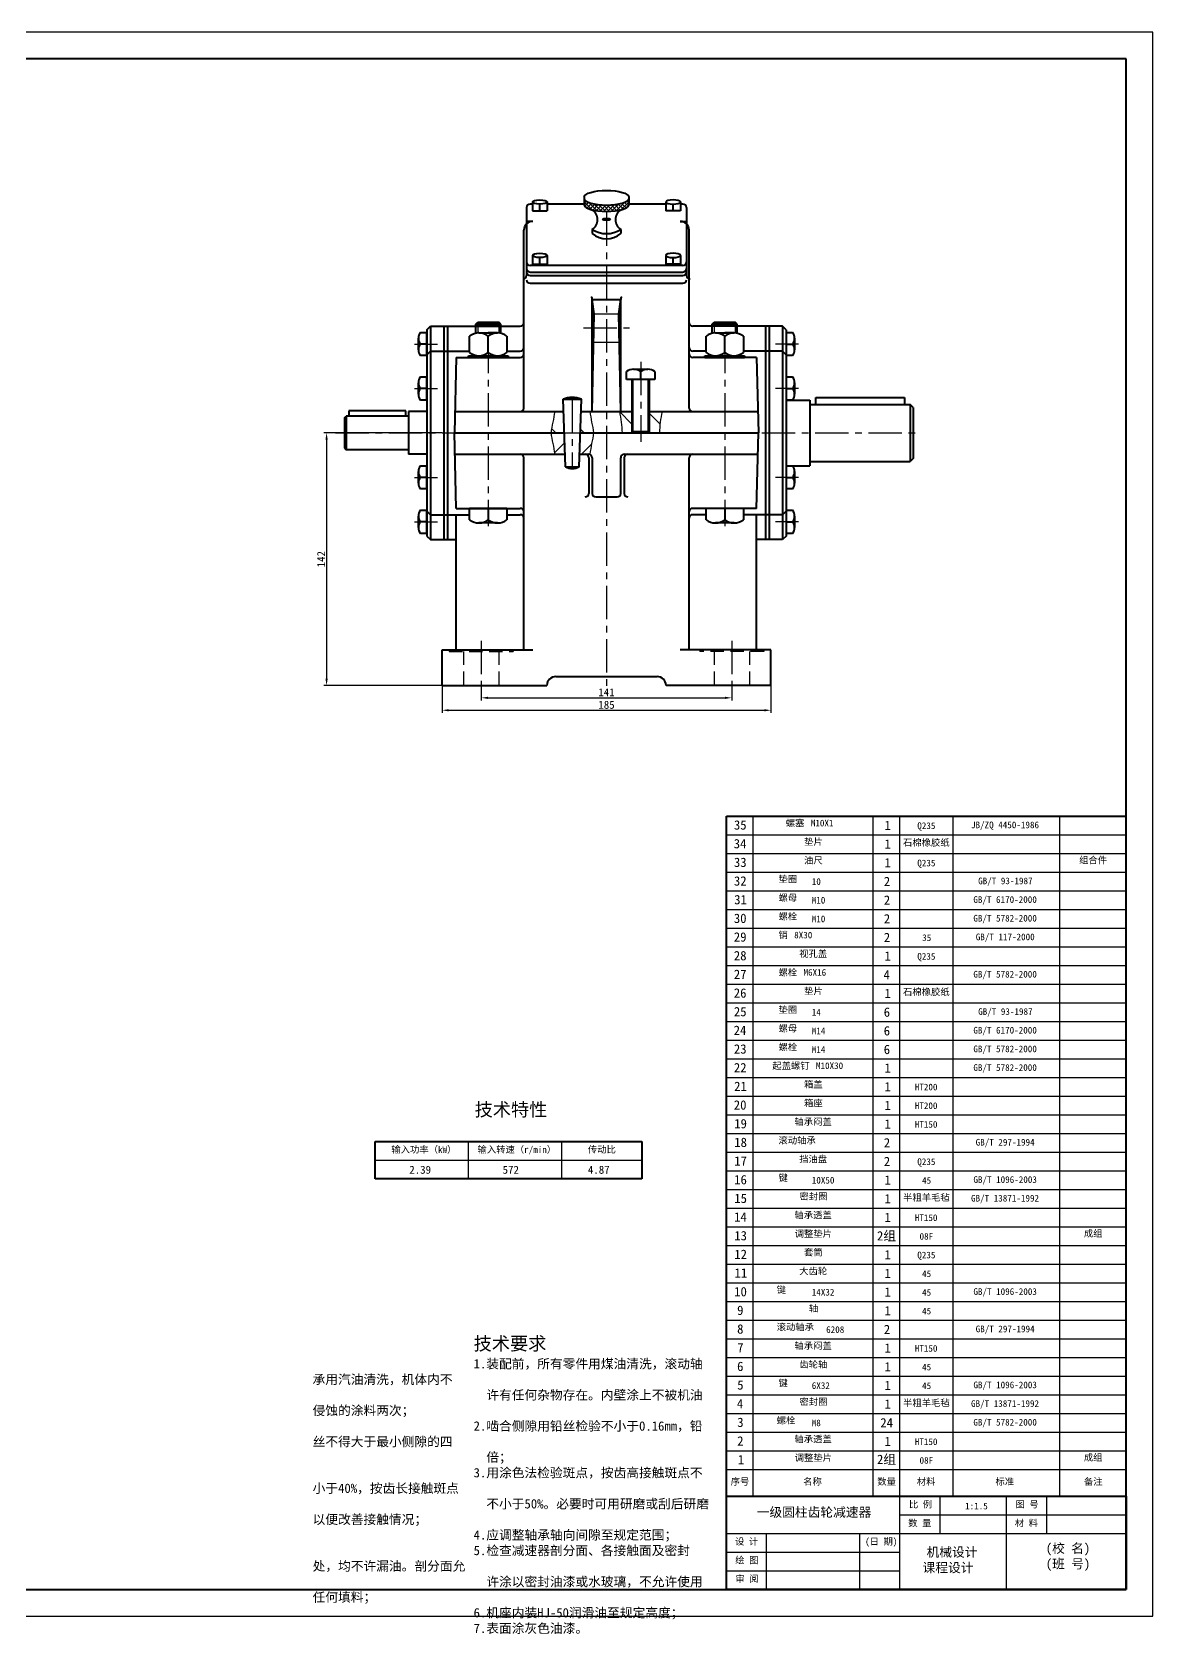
# Model space of a CAD drawing. Header units: inches. Extents: x 0 to 841, y -7 to 594.
# Drawn here: x 420 to 841, y -7 to 594 of the extents above; entities that cross this region are included whole.
import ezdxf

# ---------------------------------------------------------------- set-up
doc = ezdxf.new("R2010")
doc.units = ezdxf.units.IN
doc.header["$LTSCALE"] = 10
doc.header["$MEASUREMENT"] = 0
doc.linetypes.add('CENTER', pattern=[2, 1.25, -0.25, 0.25, -0.25])
doc.linetypes.add('DASHED', pattern=[0.75, 0.5, -0.25])
for name, color, linetype, lineweight in [('中心线', 1, 'CENTER', 25), ('剖面线', 3, 'Continuous', 25), ('尺寸线', 4, 'Continuous', 25), ('文字', 7, 'Continuous', 25), ('粗实线', 7, 'Continuous', 40), ('细实线', 7, 'Continuous', 25), ('虚线', 6, 'DASHED', 25)]:
    doc.layers.add(name, color=color, linetype=linetype, lineweight=lineweight)
doc.dimstyles.get("Standard").update_dxf_attribs({"dimtxt": 0.18, "dimasz": 0.18, "dimexe": 0.18, "dimexo": 0.0625, "dimgap": 0.09, "dimtad": 0, "dimtih": 1, "dimtoh": 1, "dimdec": 4, "dimzin": 0, "dimdsep": 46, "dimtxsty": 'Standard', "dimcen": 0.09, "dimadec": 0, "dimazin": 0, "dimtfac": 1, "dimtdec": 4, "dimtofl": 0, "dimtmove": 0, "dimatfit": 3, "dimfxl": 0, "dimtolj": 1, "dimtzin": 0, "dimarcsym": 0})

# ---------------------------------------------------------------- blocks, each defined once
blk = doc.blocks.new('*D65')
at = {"layer": 'Defpoints', "color": 0}
for p in [(574.33, 349), (697.67, 349), (697.67, 339.67)]:
    blk.add_point(p, dxfattribs=at)
at = {"layer": '尺寸线', "color": 0, "lineweight": -2}
for p, q in [((574.33, 349), (574.33, 338.67)), ((697.67, 349), (697.67, 338.67)), ((576.83, 339.67), (695.17, 339.67))]:
    blk.add_line(p, q, dxfattribs=at)
at = {"layer": '尺寸线', "color": 0}
for points in [[(576.83, 340.08), (576.83, 339.25), (574.33, 339.67)], [(695.17, 339.25), (695.17, 340.08), (697.67, 339.67)]]:
    blk.add_solid(points, dxfattribs=at)
at = {"layer": '尺寸线', "color": 0, "insert": (636, 341.7), "char_height": 3, "attachment_point": 5}
blk.add_mtext('\\A1;185', dxfattribs=at)
blk = doc.blocks.new('*D66')
at = {"layer": 'Defpoints', "color": 0}
for p in [(589, 349), (683, 349), (683, 344.33)]:
    blk.add_point(p, dxfattribs=at)
at = {"layer": '尺寸线', "color": 0, "lineweight": -2}
for p, q in [((589, 349), (589, 343.33)), ((683, 349), (683, 343.33)), ((591.5, 344.33), (680.5, 344.33))]:
    blk.add_line(p, q, dxfattribs=at)
at = {"layer": '尺寸线', "color": 0}
for points in [[(591.5, 344.75), (591.5, 343.92), (589, 344.33)], [(680.5, 343.92), (680.5, 344.75), (683, 344.33)]]:
    blk.add_solid(points, dxfattribs=at)
at = {"layer": '尺寸线', "color": 0, "insert": (636, 346.4), "char_height": 3, "attachment_point": 5}
blk.add_mtext('\\A1;141', dxfattribs=at)
blk = doc.blocks.new('*D67')
at = {"layer": 'Defpoints', "color": 0}
for p in [(574.33, 443.67), (531, 349), (574.33, 349)]:
    blk.add_point(p, dxfattribs=at)
at = {"layer": '尺寸线', "color": 0, "lineweight": -2}
for p, q in [((574.33, 443.67), (530, 443.67)), ((531, 441.17), (531, 351.5)), ((574.33, 349), (530, 349))]:
    blk.add_line(p, q, dxfattribs=at)
at = {"layer": '尺寸线', "color": 0}
for points in [[(531.42, 441.17), (530.58, 441.17), (531, 443.67)], [(530.58, 351.5), (531.42, 351.5), (531, 349)]]:
    blk.add_solid(points, dxfattribs=at)
at = {"layer": '尺寸线', "color": 0, "insert": (528.94, 396.33), "char_height": 3, "attachment_point": 5, "rotation": 90}
blk.add_mtext('\\A1;142', dxfattribs=at)

msp = doc.modelspace()

# ---------------------------------------------------------------- hatches: boundary and pattern name
at = {"layer": '剖面线'}
h = msp.add_hatch(dxfattribs=at)
h.set_pattern_fill('ANSI37', color=256, scale=0.333333, style=0)
h.set_pattern_definition([(45, (80, 15.2797), (-0.7483547, 0.7483547), []), (135, (80, 15.2797), (-0.7483547, -0.7483547), [])])
edge = h.paths.add_edge_path()
edge.add_ellipse((636, 529.11501), major_axis=(8.33333, 0), ratio=0.2864, start_angle=310.22114055, end_angle=360)
edge.add_line((644.33333, 529.11501), (644.33333, 531.50265))
edge.add_ellipse((636, 531.50265), major_axis=(8.33333, 0), ratio=0.2864, start_angle=270, end_angle=360, ccw=False)
edge.add_line((636, 529.11598), (636, 526.72834))
edge.add_ellipse((636, 529.11501), major_axis=(8.33333, 0), ratio=0.2864, start_angle=270, end_angle=310.22114055)
edge = h.paths.add_edge_path()
edge.add_ellipse((636, 531.50265), major_axis=(8.33333, 0), ratio=0.2864, start_angle=180, end_angle=270, ccw=False)
edge.add_line((627.66667, 531.50265), (627.66667, 529.11501))
edge.add_ellipse((636, 529.11501), major_axis=(8.33333, 0), ratio=0.2864, start_angle=180, end_angle=229.77885945)
edge.add_ellipse((636, 529.11501), major_axis=(8.33333, 0), ratio=0.2864, start_angle=229.77885945, end_angle=270)
edge.add_line((636, 526.72834), (636, 529.11598))
h = msp.add_hatch(dxfattribs=at)
h.set_pattern_fill('ANSI31', color=256, scale=60, angle=90, style=0)
edge = h.paths.add_edge_path(flags=0)
edge.add_line((619.9, 451.66667), (616.56667, 451.66667))
edge.add_line((619.9, 451.66667), (620.16667, 443.66667))
edge.add_line((620.16667, 443.66667), (615.23333, 443.66667))
edge.add_spline(control_points=[(616.56667, 451.66667), (616.34444, 450.33333), (615.9, 447.66667), (615.45556, 445), (615.23333, 443.66667)], knot_values=[0, 0, 0, 0, 4.05517502, 8.11035004, 8.11035004, 8.11035004, 8.11035004], degree=3, periodic=0)
h = msp.add_hatch(dxfattribs=at)
h.set_pattern_fill('ANSI31', color=256, scale=60, angle=90, style=0)
edge = h.paths.add_edge_path(flags=0)
edge.add_line((626.43333, 451.66667), (629.76667, 451.66667))
edge.add_line((626.43333, 451.66667), (626.16667, 443.66667))
edge.add_line((626.16667, 443.66667), (631.1, 443.66667))
edge.add_spline(control_points=[(629.76667, 451.66667), (629.98889, 450.33333), (630.43333, 447.66667), (630.87778, 445), (631.1, 443.66667)], knot_values=[0, 0, 0, 0, 4.05517502, 8.11035004, 8.11035004, 8.11035004, 8.11035004], degree=3, periodic=0)
h = msp.add_hatch(dxfattribs=at)
h.set_pattern_fill('ANSI31', color=256, scale=60, angle=90, style=0)
edge = h.paths.add_edge_path(flags=0)
edge.add_line((645.5, 451.66667), (640.83333, 451.66667))
edge.add_line((645.5, 451.66667), (645.5, 443.66667))
edge.add_line((645.5, 443.66667), (641.83333, 443.66667))
edge.add_spline(control_points=[(640.83333, 451.66667), (641.0831, 450.33727), (641.49833, 447.68034), (641.74933, 445.00288), (641.83333, 443.66667)], knot_values=[0, 0, 0, 0, 4.05369073, 8.066073466, 8.066073466, 8.066073466, 8.066073466], degree=3, periodic=0)
h = msp.add_hatch(dxfattribs=at)
h.set_pattern_fill('ANSI31', color=256, scale=60, angle=90, style=0)
edge = h.paths.add_edge_path(flags=0)
edge.add_line((652.16667, 451.66667), (656.83333, 451.66667))
edge.add_line((652.16667, 451.66667), (652.16667, 443.66667))
edge.add_line((652.16667, 443.66667), (655.83333, 443.66667))
edge.add_spline(control_points=[(656.83333, 451.66667), (656.58357, 450.33727), (656.16834, 447.68034), (655.91734, 445.00288), (655.83333, 443.66667)], knot_values=[0, 0, 0, 0, 4.05369073, 8.066073466, 8.066073466, 8.066073466, 8.066073466], degree=3, periodic=0)
h = msp.add_hatch(dxfattribs=at)
h.set_pattern_fill('ANSI31', color=256, scale=60, style=0)
edge = h.paths.add_edge_path(flags=0)
edge.add_line((620.43333, 435.66667), (616.56667, 435.66667))
edge.add_line((620.43333, 435.66667), (620.16667, 443.66667))
edge.add_line((620.16667, 443.66667), (615.23333, 443.66667))
edge.add_spline(control_points=[(616.56667, 435.66667), (616.34444, 437), (615.9, 439.66667), (615.45556, 442.33333), (615.23333, 443.66667)], knot_values=[0, 0, 0, 0, 4.05517502, 8.11035004, 8.11035004, 8.11035004, 8.11035004], degree=3, periodic=0)
h = msp.add_hatch(dxfattribs=at)
h.set_pattern_fill('ANSI31', color=256, scale=60, style=0)
edge = h.paths.add_edge_path(flags=0)
edge.add_line((625.9, 435.66667), (629.76667, 435.66667))
edge.add_line((625.9, 435.66667), (626.16667, 443.66667))
edge.add_line((626.16667, 443.66667), (631.1, 443.66667))
edge.add_spline(control_points=[(629.76667, 435.66667), (629.98889, 437), (630.43333, 439.66667), (630.87778, 442.33333), (631.1, 443.66667)], knot_values=[0, 0, 0, 0, 4.05517502, 8.11035004, 8.11035004, 8.11035004, 8.11035004], degree=3, periodic=0)

# ---------------------------------------------------------------- linework, layer by layer
at = {"layer": '中心线'}
for p, q in [((636, 526.33333), (636, 345.66667)), ((630.66667, 488.36565), (641.33333, 488.36565)), ((627.33333, 483.03232), (644.66667, 483.03232)), ((563.93333, 477), (572.6, 477)), ((591.66667, 478.6176), (591.66667, 408.71573)), ((630.66667, 477.69899), (641.33333, 477.69899)), ((680.33333, 478.6176), (680.33333, 408.71573)), ((708.06667, 477), (699.4, 477)), ((648.83333, 470.33333), (648.83333, 440.33333)), ((563.93333, 460.33333), (572.6, 460.33333)), ((708.06667, 460.33333), (699.4, 460.33333)), ((623.16667, 456.33333), (623.16667, 431)), ((534.33333, 443.66667), (754.33333, 443.66667)), ((563.93333, 427), (572.6, 427)), ((708.06667, 427), (699.4, 427)), ((563.93333, 410.33333), (572.6, 410.33333)), ((708.06667, 410.33333), (699.4, 410.33333)), ((589, 365.66667), (589, 345.66667)), ((683, 365.66667), (683, 345.66667))]:
    msp.add_line(p, q, dxfattribs=at)
at = {"layer": '粗实线'}
for p, q in [((831, 584), (25, 584)), ((831, 10), (831, 584)), ((608.24671, 529.48392), (607.33333, 529.48392)), ((608.24671, 530.29122), (608.24671, 527.01128)), ((611, 527.01128), (611, 529.50018)), ((613.75333, 530.28684), (613.75333, 527.01128)), ((627.66667, 529.48392), (613.75333, 529.48392)), ((627.66667, 532.19739), (627.66667, 529.11501)), ((644.33333, 532.19739), (644.33333, 529.11501)), ((658.24669, 529.48392), (644.33333, 529.48392)), ((658.24669, 530.29122), (658.24669, 527.01128)), ((661, 527.01128), (661, 529.50018)), ((663.75331, 530.28684), (663.75331, 527.01128)), ((664.66667, 529.48392), (663.75331, 529.48392)), ((606, 528.15059), (606, 502.74057)), ((608.33333, 523), (606, 523)), ((608.24671, 527.01128), (613.75333, 527.01128)), ((663.75331, 527.01128), (658.24669, 527.01128)), ((663.66667, 523), (666, 523)), ((666, 528.15059), (666, 502.74057)), ((605, 453), (605, 519.66667)), ((630.66667, 519.9394), (630.66667, 518.41132)), ((641.33333, 519.9394), (641.33333, 518.41132)), ((667, 453), (667, 519.66667)), ((664.66667, 506.46006), (607.33333, 506.46006)), ((608.24669, 510.2352), (608.24669, 506.95526)), ((608.24669, 506.95526), (613.75331, 506.95526)), ((611, 506.95526), (611, 509.44416)), ((613.75331, 510.23083), (613.75331, 506.95526)), ((658.24669, 510.2352), (658.24669, 506.95526)), ((663.75331, 506.95526), (658.24669, 506.95526)), ((661, 506.95526), (661, 509.44416)), ((663.75331, 510.23083), (663.75331, 506.95526)), ((607.33333, 504.00772), (664.66667, 504.00772)), ((607.33333, 502.73029), (664.66667, 502.73029)), ((607.33333, 499.79339), (664.66667, 499.79339)), ((630.66667, 451.66667), (630.66667, 493.69899)), ((630.66667, 493.69899), (641.33333, 493.69899)), ((631.33333, 488.36565), (630.66667, 493.69899)), ((640.66667, 488.36565), (641.33333, 493.69899)), ((641.33333, 451.66667), (641.33333, 493.69899)), ((630.66667, 451.66667), (631.33333, 488.36565)), ((641.33333, 451.66667), (640.66667, 488.36565)), ((566.18889, 481.33333), (568.6, 481.33333)), ((568.6, 482.33333), (569.93333, 483.66667)), ((568.6, 482.33333), (568.6, 405)), ((568.6, 472.66667), (568.6, 481.33333)), ((569.93333, 483.66667), (603.66667, 483.66667)), ((569.93333, 483.66667), (569.93333, 403.66667)), ((575, 483.66667), (575, 403.66667)), ((576.33333, 483.66667), (576.33333, 403.66667)), ((587, 484.48427), (587.7, 485.18427)), ((587, 481.03308), (587, 484.48427)), ((587, 484.48427), (596.33333, 484.48427)), ((587.7, 485.18427), (595.63333, 485.18427)), ((588.16667, 481.15094), (595.16667, 481.15094)), ((595.16667, 481.15094), (591.66667, 481.15094)), ((596.33333, 484.48427), (595.63333, 485.18427)), ((596.33333, 481.03308), (596.33333, 484.48427)), ((702.06667, 483.66667), (668.33333, 483.66667)), ((675.66667, 484.48427), (676.36667, 485.18427)), ((675.66667, 481.03308), (675.66667, 484.48427)), ((675.66667, 484.48427), (685, 484.48427)), ((676.36667, 485.18427), (684.3, 485.18427)), ((676.83333, 481.15094), (683.83333, 481.15094)), ((683.83333, 481.15094), (680.33333, 481.15094)), ((685, 484.48427), (684.3, 485.18427)), ((685, 481.03308), (685, 484.48427)), ((695.66667, 483.66667), (695.66667, 403.66667)), ((697, 483.66667), (697, 403.66667)), ((703.4, 482.33333), (702.06667, 483.66667)), ((702.06667, 483.66667), (702.06667, 403.66667)), ((703.4, 482.33333), (703.4, 405)), ((703.4, 481.33333), (705.81111, 481.33333)), ((703.4, 481.33333), (703.4, 472.66667)), ((565.46667, 474.83333), (565.46667, 479.16667)), ((568.6, 477), (566.18889, 477)), ((584.66667, 473.78427), (584.66667, 479.98427)), ((591.66667, 473.78427), (591.66667, 479.98427)), ((598.66667, 479.98427), (598.66667, 473.78427)), ((673.33333, 473.78427), (673.33333, 479.98427)), ((680.33333, 473.78427), (680.33333, 479.98427)), ((687.33333, 479.98427), (687.33333, 473.78427)), ((703.4, 477), (705.81111, 477)), ((706.53333, 479.16667), (706.53333, 474.83333)), ((568.6, 472.66667), (566.18889, 472.66667)), ((568.6, 473), (569.93333, 474.33333)), ((569.93333, 474.33333), (584.66667, 474.33333)), ((579.66667, 471.95094), (579, 443.66667)), ((579.66667, 471.95094), (603.66667, 471.95094)), ((584.25043, 471.95094), (584.25043, 472.6176)), ((584.25043, 472.6176), (599.0829, 472.6176)), ((584.25043, 472.6176), (599.0829, 472.6176)), ((584.25043, 471.95094), (599.0829, 471.95094)), ((591, 472.6176), (591.66667, 471.95094)), ((591.66667, 472.6176), (592.33333, 471.95094)), ((598.66667, 474.33333), (603.66667, 474.33333)), ((599.0829, 472.6176), (599.0829, 471.95094)), ((673.33333, 474.33333), (668.33333, 474.33333)), ((692.33333, 471.95094), (668.33333, 471.95094)), ((672.9171, 471.95094), (672.9171, 472.6176)), ((672.9171, 472.6176), (687.74957, 472.6176)), ((672.9171, 472.6176), (687.74957, 472.6176)), ((672.9171, 471.95094), (687.74957, 471.95094)), ((679.66667, 472.6176), (680.33333, 471.95094)), ((680.33333, 472.6176), (681, 471.95094)), ((702.06667, 474.33333), (687.33333, 474.33333)), ((687.74957, 472.6176), (687.74957, 471.95094)), ((692.33333, 471.95094), (693, 443.66667)), ((703.4, 473), (702.06667, 474.33333)), ((705.81111, 472.66667), (703.4, 472.66667)), ((566.18889, 464.66667), (568.6, 464.66667)), ((568.6, 456), (568.6, 464.66667)), ((643.5, 463.66667), (643.5, 466.64444)), ((654.16667, 463.66667), (643.5, 463.66667)), ((645.5, 463.66667), (645.5, 444.1765)), ((646.16667, 467.53333), (651.5, 467.53333)), ((648.83333, 463.66667), (648.83333, 466.64444)), ((652.16667, 444.1765), (652.16667, 463.66667)), ((654.16667, 466.64444), (654.16667, 463.66667)), ((703.4, 464.66667), (705.81111, 464.66667)), ((703.4, 464.66667), (703.4, 456)), ((565.46667, 458.16667), (565.46667, 462.5)), ((568.6, 460.33333), (566.18889, 460.33333)), ((703.4, 460.33333), (705.81111, 460.33333)), ((706.53333, 462.5), (706.53333, 458.16667)), ((714.46667, 454.33333), (714.46667, 457)), ((714.46667, 457), (747.8, 457)), ((747.8, 457), (747.8, 454.33333)), ((560.66667, 452), (539.33333, 452)), ((539.33333, 452), (539.33333, 450)), ((560.66667, 450), (560.66667, 452)), ((561.66667, 451.66667), (561.66667, 435.66667)), ((568.6, 451.66667), (561.66667, 451.66667)), ((568.6, 456), (566.18889, 456)), ((579.18856, 451.66667), (619.9, 451.66667)), ((620.58889, 431), (619.74444, 456.33333)), ((619.74444, 456.33333), (626.58889, 456.33333)), ((625.74444, 431), (626.58889, 456.33333)), ((626.43333, 451.66667), (645.5, 451.66667)), ((652.16667, 451.66667), (692.81144, 451.66667)), ((705.81111, 456), (703.4, 456)), ((703.4, 456), (712.33333, 456)), ((712.33333, 456), (712.33333, 431.33333)), ((712.33333, 454.33333), (749.93333, 454.33333)), ((751, 453.26667), (749.93333, 454.33333)), ((749.93333, 454.33333), (749.93333, 433)), ((751, 453.26667), (751, 434.06667)), ((537.66667, 449.33333), (538.33333, 450)), ((537.66667, 449.33333), (537.66667, 438)), ((561.66667, 450), (538.33333, 450)), ((538.33333, 450), (538.33333, 437.33333)), ((579.66667, 415.3824), (579, 443.66667)), ((579, 443.66667), (620.16667, 443.66667)), ((626.16667, 443.66667), (693, 443.66667)), ((646, 443.66667), (645.5, 444.1765)), ((645.5, 444.1765), (652.16667, 444.1765)), ((646, 443.66667), (651.66667, 443.66667)), ((651.66667, 443.66667), (652.16667, 444.1765)), ((692.33333, 415.3824), (693, 443.66667)), ((537.66667, 438), (538.33333, 437.33333)), ((561.66667, 437.33333), (538.33333, 437.33333)), ((568.6, 435.66667), (561.66667, 435.66667)), ((579.18856, 435.66667), (620.43333, 435.66667)), ((605, 362.33333), (605, 434.33333)), ((625.9, 435.66667), (629.33333, 435.66667)), ((629.33333, 434.33333), (629.33333, 421)), ((630.66667, 434.33333), (630.66667, 421)), ((641.33333, 421), (641.33333, 434.33333)), ((642.66667, 435.66667), (692.81144, 435.66667)), ((642.66667, 434.33333), (642.66667, 421)), ((667, 362.33333), (667, 434.33333)), ((712.33333, 433), (749.93333, 433)), ((751, 434.06667), (749.93333, 433)), ((565.46667, 424.83333), (565.46667, 429.16667)), ((566.18889, 431.33333), (568.6, 431.33333)), ((568.6, 427), (566.18889, 427)), ((568.6, 422.66667), (568.6, 431.33333)), ((620.58889, 431), (625.74444, 431)), ((703.4, 431.33333), (705.81111, 431.33333)), ((703.4, 431.33333), (703.4, 422.66667)), ((703.4, 431.33333), (712.33333, 431.33333)), ((703.4, 427), (705.81111, 427)), ((706.53333, 429.16667), (706.53333, 424.83333)), ((568.6, 422.66667), (566.18889, 422.66667)), ((705.81111, 422.66667), (703.4, 422.66667)), ((566.18889, 414.66667), (568.6, 414.66667)), ((568.6, 406), (568.6, 414.66667)), ((579.66667, 415.3824), (603.66667, 415.3824)), ((584.66667, 411.0824), (584.66667, 415.3824)), ((598.66667, 415.3824), (584.66667, 415.3824)), ((591.66667, 415.3824), (591.66667, 411.0824)), ((598.66667, 415.3824), (598.66667, 411.0824)), ((632, 419.66667), (640, 419.66667)), ((692.33333, 415.3824), (668.33333, 415.3824)), ((673.33333, 411.0824), (673.33333, 415.3824)), ((687.33333, 415.3824), (673.33333, 415.3824)), ((680.33333, 415.3824), (680.33333, 411.0824)), ((687.33333, 415.3824), (687.33333, 411.0824)), ((703.4, 414.66667), (705.81111, 414.66667)), ((703.4, 414.66667), (703.4, 406)), ((565.46667, 408.16667), (565.46667, 412.5)), ((568.6, 410.33333), (566.18889, 410.33333)), ((568.6, 414.33333), (569.93333, 413)), ((569.93333, 413), (584.66667, 413)), ((579.66667, 362.33333), (579.66667, 412.91525)), ((595.16667, 409.91573), (588.16667, 409.91573)), ((598.66667, 413), (603.66667, 413)), ((673.33333, 413), (668.33333, 413)), ((683.83333, 409.91573), (676.83333, 409.91573)), ((702.06667, 413), (687.33333, 413)), ((692.33333, 362.33333), (692.33333, 412.91525)), ((702.06667, 413), (703.4, 414.33333)), ((703.4, 410.33333), (705.81111, 410.33333)), ((706.53333, 412.5), (706.53333, 408.16667)), ((568.6, 406), (566.18889, 406)), ((568.6, 405), (569.93333, 403.66667)), ((569.93333, 403.66667), (579.66667, 403.66667)), ((702.06667, 403.66667), (692.33333, 403.66667)), ((703.4, 405), (702.06667, 403.66667)), ((705.81111, 406), (703.4, 406)), ((574.33333, 349), (574.33333, 362.33333)), ((574.33333, 362.33333), (608.33333, 362.33333)), ((697.66667, 362.33333), (663.66667, 362.33333)), ((697.66667, 349), (697.66667, 362.33333)), ((574.33333, 349), (613.66667, 349)), ((617, 352.33333), (655, 352.33333)), ((697.66667, 349), (658.33333, 349)), ((681, 45), (681, 300)), ((681, 300), (831, 300)), ((831, 45), (831, 300)), ((549.22892, 177.92555), (649.22892, 177.92555)), ((549.22892, 163.92555), (549.22892, 177.92555)), ((649.22892, 177.92555), (649.22892, 163.92555)), ((649.22892, 163.92555), (549.22892, 163.92555)), ((681, 10), (681, 45)), ((681, 45), (831, 45)), ((831, 45), (831, 10)), ((25, 10), (831, 10)), ((831, 10), (681, 10))]:
    msp.add_line(p, q, dxfattribs=at)
for centre, radius, start, end in [((607.33333, 528.15059), 1.33333, 90, 180), ((664.66667, 528.15059), 1.33333, 0, 90), ((608.33333, 519.66667), 3.33333, 90, 180), ((628.31986, 523.60092), 4.34904, 302.657365, 58.08797994), ((643.68014, 523.60092), 4.34904, 121.91202006, 237.342635), ((663.66667, 519.66667), 3.33333, 0, 90), ((636, 528.48256), 10.07124, 238.02422348, 301.97577652), ((636, 524.87553), 8.38036, 230.47548404, 309.52451596), ((607.33333, 507.7934), 1.33333, 180, 270), ((607.33333, 505.34105), 1.33333, 180, 270), ((664.66667, 507.7934), 1.33333, 270, 0), ((664.66667, 505.34105), 1.33333, 270, 0), ((604.66667, 502.74057), 1.33333, 270, 0), ((607.33333, 504.06362), 1.33333, 180, 270), ((607.33333, 501.12673), 1.33333, 180, 270), ((664.66667, 504.06362), 1.33333, 270, 0), ((664.66667, 501.12673), 1.33333, 270, 0), ((667.33333, 502.74057), 1.33333, 180, 270), ((629.33333, 493.69899), 1.33333, 0, 45), ((642.66667, 493.69899), 1.33333, 135, 180), ((569.07778, 479.16667), 3.61111, 143.13010235, 216.86989765), ((588.16667, 475.3176), 5.83333, 53.13010235, 126.86989765), ((595.16667, 475.3176), 5.83333, 53.13010235, 126.86989765), ((603.66667, 485), 1.33333, 270, 0), ((668.33333, 485), 1.33333, 180, 270), ((676.83333, 475.3176), 5.83333, 53.13010235, 126.86989765), ((683.83333, 475.3176), 5.83333, 53.13010235, 126.86989765), ((702.92222, 479.16667), 3.61111, 323.13010235, 36.86989765), ((569.07778, 474.83333), 3.61111, 143.13010235, 216.86989765), ((603.66667, 475.66667), 1.33333, 270, 0), ((668.33333, 475.66667), 1.33333, 180, 270), ((702.92222, 474.83333), 3.61111, 323.13010235, 36.86989765), ((588.16667, 478.45094), 5.83333, 233.13010235, 306.86989765), ((595.16667, 478.45094), 5.83333, 233.13010235, 306.86989765), ((603.66667, 473.28427), 1.33333, 270, 0), ((668.33333, 473.28427), 1.33333, 180, 270), ((676.83333, 478.45094), 5.83333, 233.13010235, 306.86989765), ((683.83333, 478.45094), 5.83333, 233.13010235, 306.86989765), ((569.07778, 462.5), 3.61111, 143.13010235, 216.86989765), ((646.16667, 463.08889), 4.44444, 53.13010235, 126.86989765), ((651.5, 463.08889), 4.44444, 53.13010235, 126.86989765), ((702.92222, 462.5), 3.61111, 323.13010235, 36.86989765), ((569.07778, 458.16667), 3.61111, 143.13010235, 216.86989765), ((623.16667, 447.88767), 9.11268, 67.94198817, 112.05801183), ((702.92222, 458.16667), 3.61111, 323.13010235, 36.86989765), ((603.66667, 453), 1.33333, 270, 0), ((668.33333, 453), 1.33333, 180, 270), ((603.66667, 434.33333), 1.33333, 0, 90), ((628, 434.33333), 1.33333, 0, 90), ((629.33333, 434.33333), 1.33333, 0, 90), ((642.66667, 434.33333), 1.33333, 90, 180), ((644, 434.33333), 1.33333, 90, 180), ((668.33333, 434.33333), 1.33333, 90, 180), ((569.07778, 429.16667), 3.61111, 143.13010235, 216.86989765), ((569.07778, 424.83333), 3.61111, 143.13010235, 216.86989765), ((623.16667, 435.64583), 5.31307, 240.97594167, 299.02405833), ((702.92222, 429.16667), 3.61111, 323.13010235, 36.86989765), ((702.92222, 424.83333), 3.61111, 323.13010235, 36.86989765), ((628, 421), 1.33333, 270, 0), ((632, 421), 1.33333, 180, 270), ((640, 421), 1.33333, 270, 0), ((644, 421), 1.33333, 180, 270), ((569.07778, 412.5), 3.61111, 143.13010235, 216.86989765), ((603.66667, 414.04906), 1.33333, 0, 90), ((668.33333, 414.04906), 1.33333, 90, 180), ((702.92222, 412.5), 3.61111, 323.13010235, 36.86989765), ((569.07778, 408.16667), 3.61111, 143.13010235, 216.86989765), ((588.16667, 415.74906), 5.83333, 233.13010235, 306.86989765), ((595.16667, 415.74906), 5.83333, 233.13010235, 306.86989765), ((603.66667, 411.66667), 1.33333, 0, 90), ((668.33333, 411.66667), 1.33333, 90, 180), ((676.83333, 415.74906), 5.83333, 233.13010235, 306.86989765), ((683.83333, 415.74906), 5.83333, 233.13010235, 306.86989765), ((702.92222, 408.16667), 3.61111, 323.13010235, 36.86989765), ((617, 349), 3.33333, 90, 180), ((655, 349), 3.33333, 0, 90)]:
    msp.add_arc(centre, radius, start, end, dxfattribs=at)
for centre, major_axis, ratio in [((611, 530.28684), (2.75333, 0), 0.285714286), ((636, 523.77171), (1.33333, 0), 0.285), ((611, 510.23083), (2.75333, 0), 0.285714286)]:
    msp.add_ellipse(centre, major_axis=major_axis, ratio=ratio, dxfattribs=at)
at = {"layer": '粗实线', "extrusion": (0, 0, -1)}
msp.add_ellipse((636, 532.19739), major_axis=(8.33333, 0), ratio=0.2864, start_param=3.141592654, end_param=6.283185307, dxfattribs=at)
at = {"layer": '粗实线'}
for centre in [(636, 531.50265), (636, 529.11501)]:
    msp.add_ellipse(centre, major_axis=(8.33333, 0), ratio=0.2864, start_param=3.141592654, end_param=6.283185307, dxfattribs=at)
at = {"layer": '粗实线', "extrusion": (0, 0, -1)}
for centre in [(661, 530.28684), (661, 510.23083)]:
    msp.add_ellipse(centre, major_axis=(-2.75333, 0), ratio=0.285714286, dxfattribs=at)
at = {"layer": '细实线'}
for p, q in [((841, 594), (0, 594)), ((841, 0), (841, 594)), ((587.7, 485.18427), (587.7, 481.13224)), ((595.63333, 485.18427), (595.63333, 481.13224)), ((676.36667, 485.18427), (676.36667, 481.13224)), ((684.3, 485.18427), (684.3, 481.13224)), ((646, 443.66667), (646, 463.66667)), ((651.66667, 443.66667), (651.66667, 463.66667)), ((645.5, 444.1765), (645.5, 443.66667)), ((652.16667, 444.1765), (652.16667, 443.66667)), ((691, 45), (691, 300)), ((736, 45), (736, 300)), ((746, 45), (746, 300)), ((766, 45), (766, 300)), ((806, 45), (806, 300)), ((681, 293), (831, 293)), ((681, 286), (831, 286)), ((681, 279), (831, 279)), ((681, 272), (831, 272)), ((681, 265), (831, 265)), ((681, 258), (831, 258)), ((681, 251), (831, 251)), ((681, 244), (831, 244)), ((681, 237), (831, 237)), ((681, 230), (831, 230)), ((681, 223), (831, 223)), ((681, 216), (831, 216)), ((681, 209), (831, 209)), ((681, 202), (831, 202)), ((681, 195), (831, 195)), ((681, 188), (831, 188)), ((681, 181), (831, 181)), ((584.22892, 163.92555), (584.22892, 177.92555)), ((619.22892, 163.92555), (619.22892, 177.92555)), ((549.22892, 170.92555), (649.22892, 170.92555)), ((681, 174), (831, 174)), ((681, 167), (831, 167)), ((681, 160), (831, 160)), ((681, 153), (831, 153)), ((681, 146), (831, 146)), ((681, 139), (831, 139)), ((681, 132), (831, 132)), ((681, 125), (831, 125)), ((681, 118), (831, 118)), ((681, 111), (831, 111)), ((681, 104), (831, 104)), ((681, 97), (831, 97)), ((681, 90), (831, 90)), ((681, 83), (831, 83)), ((681, 76), (831, 76)), ((681, 69), (831, 69)), ((681, 62), (831, 62)), ((681, 55), (831, 55)), ((746, 10), (746, 45)), ((761, 45), (761, 31)), ((786, 10), (786, 45)), ((801, 45), (801, 31)), ((746, 38), (831, 38)), ((681, 31), (831, 31)), ((696, 10), (696, 31)), ((731, 10), (731, 31)), ((681, 24), (746, 24)), ((681, 17), (746, 17)), ((0, 0), (841, 0))]:
    msp.add_line(p, q, dxfattribs=at)
for points in [[(616.56667, 451.66667), (615.9, 447.66667), (615.23333, 443.66667), (615.9, 439.66667), (616.56667, 435.66667)], [(629.76667, 451.66667), (630.43333, 447.66667), (631.1, 443.66667), (630.43333, 439.66667), (629.76667, 435.66667)], [(640.83333, 451.66667), (641.5, 447.66667), (641.83333, 443.66667)], [(656.83333, 451.66667), (656.16667, 447.66667), (655.83333, 443.66667)]]:
    msp.add_spline(points, degree=3, dxfattribs=at)
at = {"layer": '虚线'}
for p, q in [((577, 362.33333), (577, 361.66667)), ((577, 361.66667), (601, 361.66667)), ((582.33333, 361.66667), (582.33333, 349)), ((595.66667, 361.66667), (595.66667, 349)), ((601, 362.33333), (601, 361.66667)), ((671, 362.33333), (671, 361.66667)), ((695, 361.66667), (671, 361.66667)), ((676.33333, 361.66667), (676.33333, 349)), ((689.66667, 361.66667), (689.66667, 349)), ((695, 362.33333), (695, 361.66667))]:
    msp.add_line(p, q, dxfattribs=at)

# ---------------------------------------------------------------- texts
at = {"layer": '文字', "attachment_point": 1}
for s, insert, char_height, width in [('\\pi2.80025;{\\fSimSun|b0|i0|c134|p2;35}', (681, 298.40009), 3.5, 10), ('\\pi12.26495;{\\fSimSun|b0|i0|c134|p2;\\H0.71429x;螺塞} {\\H0.71429x;M10X1}', (691, 298.62419), 3.5, 45), ('\\pi4.28775;{\\fSimSun|b0|i0|c134|p2;1}', (736, 298.23432), 3.5, 10), ('\\pi6.59250;{\\fSimSun|b0|i0|c134|p2;Q235}', (746, 297.63757), 2.5, 20), ('\\pi6.74750;{\\fSimSun|b0|i0|c134|p2;JB/ZQ 4450-1986}', (766, 297.9357), 2.5, 40), ('\\pi2.73200;{\\fSimSun|b0|i0|c134|p2;34}', (681, 291.40009), 3.5, 10), ('\\pi19.14875;{\\fSimSun|b0|i0|c134|p2;垫片}', (691, 291.62419), 2.5, 45), ('\\pi4.28775;{\\fSimSun|b0|i0|c134|p2;1}', (736, 291.23432), 3.5, 10), ('\\pi1.23625;{\\fSimSun|b0|i0|c134|p2;石棉橡胶纸}', (746, 291.30428), 2.5, 20), ('\\pi2.80025;{\\fSimSun|b0|i0|c134|p2;33}', (681, 284.40009), 3.5, 10), ('\\pi19.10625;{\\fSimSun|b0|i0|c134|p2;油尺}', (691, 284.62419), 2.5, 45), ('\\pi4.28775;{\\fSimSun|b0|i0|c134|p2;1}', (736, 284.23432), 3.5, 10), ('\\pi6.59250;{\\fSimSun|b0|i0|c134|p2;Q235}', (746, 283.63757), 2.5, 20), ('\\pi7.30500;{\\fSimSun|b0|i0|c134|p2;组合件}', (806, 284.72697), 2.5, 25), ('\\pi2.80025;{\\fSimSun|b0|i0|c134|p2;32}', (681, 277.40009), 3.5, 10), ('    {\\fSimSun|b0|i0|c134|p2;\\H0.71429x;垫圈}', (691, 277.62419), 3.5, 45), ('\\pi4.03225;{\\fSimSun|b0|i0|c134|p2;2}', (736, 277.23432), 3.5, 10), ('\\pi9.42875;{\\fSimSun|b0|i0|c134|p2;GB/T 93-1987}', (766, 276.9357), 2.5, 40), ('\\pi2.90000;{\\fSimSun|b0|i0|c134|p2;31}', (681, 270.40009), 3.5, 10), ('    {\\fSimSun|b0|i0|c134|p2;\\H0.71429x;螺母}', (691, 270.62419), 3.5, 45), ('\\pi4.03225;{\\fSimSun|b0|i0|c134|p2;2}', (736, 270.23432), 3.5, 10), ('\\pi7.62750;{\\fSimSun|b0|i0|c134|p2;GB/T 6170-2000}', (766, 269.9357), 2.5, 40), ('\\pi2.77225;{\\fSimSun|b0|i0|c134|p2;30}', (681, 263.40009), 3.5, 10), ('    {\\fSimSun|b0|i0|c134|p2;\\H0.71429x;螺栓}', (691, 263.62419), 3.5, 45), ('\\pi4.03225;{\\fSimSun|b0|i0|c134|p2;2}', (736, 263.23432), 3.5, 10), ('\\pi7.62750;{\\fSimSun|b0|i0|c134|p2;GB/T 5782-2000}', (766, 262.9357), 2.5, 40), ('\\pi2.76175;{\\fSimSun|b0|i0|c134|p2;29}', (681, 256.40009), 3.5, 10), ('    {\\fSimSun|b0|i0|c134|p2;\\H0.71429x;销} {\\H0.71429x;8X30}', (691, 256.62419), 3.5, 45), ('\\pi4.03225;{\\fSimSun|b0|i0|c134|p2;2}', (736, 256.23432), 3.5, 10), ('\\pi8.42875;{\\fSimSun|b0|i0|c134|p2;35}', (746, 255.63757), 2.5, 20), ('\\pi8.52125;{\\fSimSun|b0|i0|c134|p2;GB/T 117-2000}', (766, 255.9357), 2.5, 40), ('\\pi2.77225;{\\fSimSun|b0|i0|c134|p2;28}', (681, 249.40009), 3.5, 10), ('\\pi17.28375;{\\fSimSun|b0|i0|c134|p2;视孔盖}', (691, 249.62419), 2.5, 45), ('\\pi4.28775;{\\fSimSun|b0|i0|c134|p2;1}', (736, 249.23432), 3.5, 10), ('\\pi6.59250;{\\fSimSun|b0|i0|c134|p2;Q235}', (746, 248.63757), 2.5, 20), ('\\pi2.77225;{\\fSimSun|b0|i0|c134|p2;27}', (681, 242.40009), 3.5, 10), ('    {\\fSimSun|b0|i0|c134|p2;\\H0.71429x;螺栓} {\\H0.71429x;M6X16}', (691, 242.62419), 3.5, 45), ('\\pi3.92375;{\\fSimSun|b0|i0|c134|p2;4}', (736, 242.23432), 3.5, 10), ('\\pi7.62750;{\\fSimSun|b0|i0|c134|p2;GB/T 5782-2000}', (766, 241.9357), 2.5, 40), ('\\pi2.75300;{\\fSimSun|b0|i0|c134|p2;26}', (681, 235.40009), 3.5, 10), ('\\pi19.14875;{\\fSimSun|b0|i0|c134|p2;垫片}', (691, 235.62419), 2.5, 45), ('\\pi4.28775;{\\fSimSun|b0|i0|c134|p2;1}', (736, 235.23432), 3.5, 10), ('\\pi1.23625;{\\fSimSun|b0|i0|c134|p2;石棉橡胶纸}', (746, 235.30428), 2.5, 20), ('\\pi2.78100;{\\fSimSun|b0|i0|c134|p2;25}', (681, 228.40009), 3.5, 10), ('    {\\fSimSun|b0|i0|c134|p2;\\H0.71429x;垫圈}', (691, 228.62419), 3.5, 45), ('\\pi3.99375;{\\fSimSun|b0|i0|c134|p2;6}', (736, 228.23432), 3.5, 10), ('\\pi9.42875;{\\fSimSun|b0|i0|c134|p2;GB/T 93-1987}', (766, 227.9357), 2.5, 40), ('\\pi2.71275;{\\fSimSun|b0|i0|c134|p2;24}', (681, 221.40009), 3.5, 10), ('    {\\fSimSun|b0|i0|c134|p2;\\H0.71429x;螺母}', (691, 221.62419), 3.5, 45), ('\\pi3.99375;{\\fSimSun|b0|i0|c134|p2;6}', (736, 221.23432), 3.5, 10), ('\\pi7.62750;{\\fSimSun|b0|i0|c134|p2;GB/T 6170-2000}', (766, 220.9357), 2.5, 40), ('\\pi2.78100;{\\fSimSun|b0|i0|c134|p2;23}', (681, 214.40009), 3.5, 10), ('    {\\fSimSun|b0|i0|c134|p2;\\H0.71429x;螺栓}', (691, 214.62419), 3.5, 45), ('\\pi3.99375;{\\fSimSun|b0|i0|c134|p2;6}', (736, 214.23432), 3.5, 10), ('\\pi7.62750;{\\fSimSun|b0|i0|c134|p2;GB/T 5782-2000}', (766, 213.9357), 2.5, 40), ('\\pi2.78100;{\\fSimSun|b0|i0|c134|p2;22}', (681, 207.40009), 3.5, 10), ('\\pi7.20242;{\\fSimSun|b0|i0|c134|p2;\\H0.71429x;起盖螺钉} {\\H0.71429x;M10X30}', (691, 207.62419), 3.5, 45), ('\\pi4.28775;{\\fSimSun|b0|i0|c134|p2;1}', (736, 207.23432), 3.5, 10), ('\\pi7.62750;{\\fSimSun|b0|i0|c134|p2;GB/T 5782-2000}', (766, 206.9357), 2.5, 40), ('\\pi2.88075;{\\fSimSun|b0|i0|c134|p2;21}', (681, 200.40009), 3.5, 10), ('\\pi19.09250;{\\fSimSun|b0|i0|c134|p2;箱盖}', (691, 200.62419), 2.5, 45), ('\\pi4.28775;{\\fSimSun|b0|i0|c134|p2;1}', (736, 200.23432), 3.5, 10), ('\\pi5.65125;{\\fSimSun|b0|i0|c134|p2;HT200}', (746, 199.63757), 2.5, 20), ('{\\fSimSun|b0|i0|c134|p2;技术特性}', (586.52936, 192.46063), 5, 50.3263645), ('\\pi2.75300;{\\fSimSun|b0|i0|c134|p2;20}', (681, 193.40009), 3.5, 10), ('\\pi19.09250;{\\fSimSun|b0|i0|c134|p2;箱座}', (691, 193.62419), 2.5, 45), ('\\pi4.28775;{\\fSimSun|b0|i0|c134|p2;1}', (736, 193.23432), 3.5, 10), ('\\pi5.65125;{\\fSimSun|b0|i0|c134|p2;HT200}', (746, 192.63757), 2.5, 20), ('\\pi2.91750;{\\fSimSun|b0|i0|c134|p2;19}', (681, 186.40009), 3.5, 10), ('\\pi15.50375;{\\fSimSun|b0|i0|c134|p2;轴承闷盖}', (691, 186.62419), 2.5, 45), ('\\pi4.28775;{\\fSimSun|b0|i0|c134|p2;1}', (736, 186.23432), 3.5, 10), ('\\pi5.65125;{\\fSimSun|b0|i0|c134|p2;HT150}', (746, 185.63757), 2.5, 20), ('\\pi6.06250;{\\fSimSun|b0|i0|c134|p2;输入功率（kW）}', (549.22892, 176.20877), 2.5, 35), ('\\pi3.38125;{\\fSimSun|b0|i0|c134|p2;输入转速（r/min）}', (584.22892, 176.20877), 2.5, 35), ('\\pi9.80500;{\\fSimSun|b0|i0|c134|p2;传动比}', (619.22892, 176.20877), 2.5, 30), ('\\pi2.92800;{\\fSimSun|b0|i0|c134|p2;18}', (681, 179.40009), 3.5, 10), ('    {\\fSimSun|b0|i0|c134|p2;\\H0.71429x;滚动轴承}', (691, 179.62419), 3.5, 45), ('\\pi4.03225;{\\fSimSun|b0|i0|c134|p2;2}', (736, 179.23432), 3.5, 10), ('\\pi8.49250;{\\fSimSun|b0|i0|c134|p2;GB/T 297-1994}', (766, 178.9357), 2.5, 40), ('\\pi2.92800;{\\fSimSun|b0|i0|c134|p2;17}', (681, 172.40009), 3.5, 10), ('\\pi17.28375;{\\fSimSun|b0|i0|c134|p2;挡油盘}', (691, 172.62419), 2.5, 45), ('\\pi4.03225;{\\fSimSun|b0|i0|c134|p2;2}', (736, 172.23432), 3.5, 10), ('\\pi6.59250;{\\fSimSun|b0|i0|c134|p2;Q235}', (746, 171.63757), 2.5, 20), ('\\pi2.90875;{\\fSimSun|b0|i0|c134|p2;16}', (681, 165.40009), 3.5, 10), ('    {\\fSimSun|b0|i0|c134|p2;\\H0.71429x;键}', (691, 165.62419), 3.5, 45), ('\\pi4.28775;{\\fSimSun|b0|i0|c134|p2;1}', (736, 165.23432), 3.5, 10), ('\\pi8.38625;{\\fSimSun|b0|i0|c134|p2;45}', (746, 164.63757), 2.5, 20), ('\\pi7.64750;{\\fSimSun|b0|i0|c134|p2;GB/T 1096-2003}', (766, 164.9357), 2.5, 40), ('\\pi2.93675;{\\fSimSun|b0|i0|c134|p2;15}', (681, 158.40009), 3.5, 10), ('\\pi17.38875;{\\fSimSun|b0|i0|c134|p2;密封圈}', (691, 158.62419), 2.5, 45), ('\\pi4.28775;{\\fSimSun|b0|i0|c134|p2;1}', (736, 158.23432), 3.5, 10), ('\\pi1.24375;{\\fSimSun|b0|i0|c134|p2;半粗羊毛毡}', (746, 158.19529), 2.5, 20), ('\\pi6.75375;{\\fSimSun|b0|i0|c134|p2;GB/T 13871-1992}', (766, 157.9357), 2.5, 40), ('\\pi2.86850;{\\fSimSun|b0|i0|c134|p2;14}', (681, 151.40009), 3.5, 10), ('\\pi15.50375;{\\fSimSun|b0|i0|c134|p2;轴承透盖}', (691, 151.62419), 2.5, 45), ('\\pi4.28775;{\\fSimSun|b0|i0|c134|p2;1}', (736, 151.23432), 3.5, 10), ('\\pi5.65125;{\\fSimSun|b0|i0|c134|p2;HT150}', (746, 150.63757), 2.5, 20), ('\\pi2.93675;{\\fSimSun|b0|i0|c134|p2;13}', (681, 144.40009), 3.5, 10), ('\\pi15.57375;{\\fSimSun|b0|i0|c134|p2;调整垫片}', (691, 144.62419), 2.5, 45), ('\\pi1.46150;{\\fSimSun|b0|i0|c134|p2;2组}', (736, 144.34238), 3.5, 10), ('\\pi9.07125;{\\fSimSun|b0|i0|c134|p2;成组}', (806, 144.72697), 2.5, 25), ('\\pi7.43750;{\\fSimSun|b0|i0|c134|p2;08F}', (746, 143.63757), 2.5, 20), ('\\pi2.93675;{\\fSimSun|b0|i0|c134|p2;12}', (681, 137.40009), 3.5, 10), ('\\pi19.11250;{\\fSimSun|b0|i0|c134|p2;套筒}', (691, 137.62419), 2.5, 45), ('\\pi4.28775;{\\fSimSun|b0|i0|c134|p2;1}', (736, 137.23432), 3.5, 10), ('\\pi6.59250;{\\fSimSun|b0|i0|c134|p2;Q235}', (746, 136.63757), 2.5, 20), ('\\pi3.03650;{\\fSimSun|b0|i0|c134|p2;11}', (681, 130.40009), 3.5, 10), ('\\pi17.30500;{\\fSimSun|b0|i0|c134|p2;大齿轮}', (691, 130.62419), 2.5, 45), ('\\pi4.28775;{\\fSimSun|b0|i0|c134|p2;1}', (736, 130.23432), 3.5, 10), ('\\pi8.38625;{\\fSimSun|b0|i0|c134|p2;45}', (746, 129.63757), 2.5, 20), ('\\pi2.90875;{\\fSimSun|b0|i0|c134|p2;10}', (681, 123.40009), 3.5, 10), ('   {\\fSimSun|b0|i0|c134|p2;\\H0.71429x; 键}', (691, 123.62419), 3.5, 45), ('\\pi4.28775;{\\fSimSun|b0|i0|c134|p2;1}', (736, 123.23432), 3.5, 10), ('\\pi8.38625;{\\fSimSun|b0|i0|c134|p2;45}', (746, 122.63757), 2.5, 20), ('\\pi7.64750;{\\fSimSun|b0|i0|c134|p2;GB/T 1096-2003}', (766, 122.9357), 2.5, 40), ('\\pi3.99200;{\\fSimSun|b0|i0|c134|p2;9}', (681, 116.40009), 3.5, 10), ('\\pi20.91500;{\\fSimSun|b0|i0|c134|p2;轴}', (691, 116.62419), 2.5, 45), ('\\pi4.28775;{\\fSimSun|b0|i0|c134|p2;1}', (736, 116.23432), 3.5, 10), ('\\pi8.38625;{\\fSimSun|b0|i0|c134|p2;45}', (746, 115.63757), 2.5, 20), ('\\pi4.00250;{\\fSimSun|b0|i0|c134|p2;8}', (681, 109.40009), 3.5, 10), ('   {\\fSimSun|b0|i0|c134|p2;\\H0.71429x; 滚动轴承}', (691, 109.62419), 3.5, 45), ('\\pi4.03225;{\\fSimSun|b0|i0|c134|p2;2}', (736, 109.23432), 3.5, 10), ('\\pi8.49250;{\\fSimSun|b0|i0|c134|p2;GB/T 297-1994}', (766, 108.9357), 2.5, 40), ('\\pi60.39844;{\\fSimSun|b0|i0|c134|p2;技术要求}\\P{\\fSimSun|b0|i0|c134|p2;\\H0.70000x;1.装配前，所有零件用煤油清洗，滚动轴承用汽油清洗，机体内不}\\P{\\fSimSun|b0|i0|c134|p2;\\H0.70000x;  许有任何杂物存在。内壁涂上不被机油侵蚀的涂料两次；}\\P{\\fSimSun|b0|i0|c134|p2;\\H0.70000x;2.啮合侧隙用铅丝检验不小于0.16mm，铅丝不得大于最小侧隙的四}\\P{\\fSimSun|b0|i0|c134|p2;\\H0.70000x;  倍；}\\P{\\fSimSun|b0|i0|c134|p2;\\H0.70000x;3.用涂色法检验斑点，按齿高接触斑点不小于40%，按齿长接触斑点}\\P{\\fSimSun|b0|i0|c134|p2;\\H0.70000x;  不小于50%。必要时可用研磨或刮后研磨以便改善接触情况；}\\P{\\fSimSun|b0|i0|c134|p2;\\H0.70000x;4.应调整轴承轴向间隙至规定范围；}\\P{\\fSimSun|b0|i0|c134|p2;\\H0.70000x;5.检查减速器剖分面、各接触面及密封处，均不许漏油。剖分面允}\\P{\\fSimSun|b0|i0|c134|p2;\\H0.70000x;  许涂以密封油漆或水玻璃，不允许使用任何填料；}\\P{\\fSimSun|b0|i0|c134|p2;\\H0.70000x;6.机座内装HJ-50润滑油至规定高度；}\\P{\\fSimSun|b0|i0|c134|p2;\\H0.70000x;7.表面涂灰色油漆。}', (525.75407, 104.693), 5, 148.756873), ('\\pi4.05150;{\\fSimSun|b0|i0|c134|p2;7}', (681, 102.40009), 3.5, 10), ('\\pi15.50375;{\\fSimSun|b0|i0|c134|p2;轴承闷盖}', (691, 102.62419), 2.5, 45), ('\\pi4.28775;{\\fSimSun|b0|i0|c134|p2;1}', (736, 102.23432), 3.5, 10), ('\\pi5.65125;{\\fSimSun|b0|i0|c134|p2;HT150}', (746, 101.63757), 2.5, 20), ('\\pi3.99375;{\\fSimSun|b0|i0|c134|p2;6}', (681, 95.40009), 3.5, 10), ('\\pi17.35375;{\\fSimSun|b0|i0|c134|p2;齿轮轴}', (691, 95.62419), 2.5, 45), ('\\pi4.28775;{\\fSimSun|b0|i0|c134|p2;1}', (736, 95.23432), 3.5, 10), ('\\pi8.38625;{\\fSimSun|b0|i0|c134|p2;45}', (746, 94.63757), 2.5, 20), ('\\pi4.05150;{\\fSimSun|b0|i0|c134|p2;5}', (681, 88.40009), 3.5, 10), ('    {\\fSimSun|b0|i0|c134|p2;\\H0.71429x;键}', (691, 88.62419), 3.5, 45), ('\\pi4.28775;{\\fSimSun|b0|i0|c134|p2;1}', (736, 88.23432), 3.5, 10), ('\\pi8.38625;{\\fSimSun|b0|i0|c134|p2;45}', (746, 87.63757), 2.5, 20), ('\\pi7.64750;{\\fSimSun|b0|i0|c134|p2;GB/T 1096-2003}', (766, 87.9357), 2.5, 40), ('\\pi3.92375;{\\fSimSun|b0|i0|c134|p2;4}', (681, 81.40009), 3.5, 10), ('\\pi17.38875;{\\fSimSun|b0|i0|c134|p2;密封圈}', (691, 81.62419), 2.5, 45), ('\\pi4.28775;{\\fSimSun|b0|i0|c134|p2;1}', (736, 81.23432), 3.5, 10), ('\\pi1.24375;{\\fSimSun|b0|i0|c134|p2;半粗羊毛毡}', (746, 81.19529), 2.5, 20), ('\\pi6.75375;{\\fSimSun|b0|i0|c134|p2;GB/T 13871-1992}', (766, 80.9357), 2.5, 40), ('\\pi4.05150;{\\fSimSun|b0|i0|c134|p2;3}', (681, 74.40009), 3.5, 10), ('   {\\fSimSun|b0|i0|c134|p2;\\H0.71429x; 螺栓}', (691, 74.62419), 3.5, 45), ('\\pi2.71275;{\\fSimSun|b0|i0|c134|p2;24}', (736, 74.23432), 3.5, 10), ('\\pi7.62750;{\\fSimSun|b0|i0|c134|p2;GB/T 5782-2000}', (766, 73.9357), 2.5, 40), ('\\pi4.03225;{\\fSimSun|b0|i0|c134|p2;2}', (681, 67.40009), 3.5, 10), ('\\pi15.50375;{\\fSimSun|b0|i0|c134|p2;轴承透盖}', (691, 67.62419), 2.5, 45), ('\\pi4.28775;{\\fSimSun|b0|i0|c134|p2;1}', (736, 67.23432), 3.5, 10), ('\\pi5.65125;{\\fSimSun|b0|i0|c134|p2;HT150}', (746, 66.63757), 2.5, 20), ('\\pi4.28775;{\\fSimSun|b0|i0|c134|p2;1}', (681, 60.40009), 3.5, 10), ('\\pi15.57375;{\\fSimSun|b0|i0|c134|p2;调整垫片}', (691, 60.62419), 2.5, 45), ('\\pi1.46150;{\\fSimSun|b0|i0|c134|p2;2组}', (736, 60.52051), 3.5, 10), ('\\pi9.07125;{\\fSimSun|b0|i0|c134|p2;成组}', (806, 60.72697), 2.5, 25), ('\\pi7.43750;{\\fSimSun|b0|i0|c134|p2;08F}', (746, 59.63757), 2.5, 20), ('\\pi1.59875;{\\fSimSun|b0|i0|c134|p2;序号}', (681, 51.68827), 2.5, 10), ('\\pi1.15509;{\\fSimSun|b0|i0|c134|p2;名称}', (708.64177, 51.68827), 2.5, 9.0951795), ('\\pi1.57875;{\\fSimSun|b0|i0|c134|p2;数量}', (736, 51.68827), 2.5, 10), ('\\pi1.55750;{\\fSimSun|b0|i0|c134|p2;材料}', (750.86113, 51.68827), 2.5, 10), ('\\pi1.58500;{\\fSimSun|b0|i0|c134|p2;标准}', (780.3196, 51.68827), 2.5, 10), ('\\pi1.60750;{\\fSimSun|b0|i0|c134|p2;备注}', (813.49638, 51.68827), 2.5, 10), ('\\pi3.44250;{\\fSimSun|b0|i0|c134|p2;比 例}', (746, 43.13344), 2.5, 15), ('\\pi3.38750;{\\fSimSun|b0|i0|c134|p2;图 号}', (786, 43.13344), 2.5, 15), ('\\pi1.01703;{\\fSimSun|b0|i0|c134|p2;一级圆柱齿轮减速器}', (691.34776, 40.71449), 3.5, 46.5925605), ('\\pi3.18500;{\\fSimSun|b0|i0|c134|p2;数 量}', (746, 36.13344), 2.5, 15), ('\\pi3.16375;{\\fSimSun|b0|i0|c134|p2;材 料}', (786, 36.13344), 2.5, 15), ('\\pi3.20500;{\\fSimSun|b0|i0|c134|p2;设 计}', (681, 29.21896), 2.5, 15), ('\\pi2.01875;{\\fSimSun|b0|i0|c134|p2;(日 期)}', (731, 29.21896), 2.5, 15), ('\\pi1.49192;{\\fSimSun|b0|i0|c134|p2;机械设计}\\pi1.49192;{\\fSimSun|b0|i0|c134|p2;课程设计}', (754.58254, 25.7531), 3.5, 22.6153477), ('\\pi7.08853;{\\fSimSun|b0|i0|c134|p2;(校 名)}\\P\\pi7.08853;{\\fSimSun|b0|i0|c134|p2;(班 号)}', (793.69642, 27.17913), 3.5, 29.5245601), ('\\pi3.27625;{\\fSimSun|b0|i0|c134|p2;绘 图}', (681, 22.21896), 2.5, 15), ('\\pi3.36625;{\\fSimSun|b0|i0|c134|p2;审 阅}', (681, 15.21896), 2.5, 15)]:
    msp.add_mtext(s, dxfattribs=dict(at, insert=insert, char_height=char_height, width=width))
for s, insert, char_height in [('10', (713, 276.68), 2.5), ('M10', (713, 269.68), 2.5), ('M10', (713, 262.68), 2.5), ('14', (713, 227.68), 2.5), ('M14', (713, 220.68), 2.5), ('M14', (713, 213.68), 2.5), ('2.39', (562.02, 168.86), 3), ('572', (597.02, 168.86), 3), ('4.87', (629.02, 168.86), 3), ('10X50', (713, 164.68), 2.5), ('14X32', (713, 122.68), 2.5), ('6208', (718.4, 108.68), 2.5), ('6X32', (713, 87.68), 2.5), ('M8', (713, 73.68), 2.5), ('1:1.5', (770.53, 42.51), 2.5)]:
    msp.add_mtext(s, dxfattribs=dict(at, insert=insert, char_height=char_height))

# ---------------------------------------------------------------- dimensions: what is measured, and where the dimension line sits
at = {"layer": '尺寸线'}
for p1, p2, distance, text, picture, middle in [((574.33333, 443.66667), (574.33333, 349), -43.33333, '142', '*D67', (528.9355, 396.33333)), ((574.33333, 349), (697.66667, 349), -9.33333, '185', '*D65', (636, 341.69817)), ((589, 349), (683, 349), -4.66667, '141', '*D66', (636, 346.39783))]:
    dim = msp.add_aligned_dim(p1=p1, p2=p2, distance=distance, text=text, dimstyle='Standard', override={"dimtxt": 3, "dimasz": 2.5, "dimexe": 1, "dimexo": 0, "dimgap": 0.5, "dimtad": 1, "dimtih": 0, "dimtoh": 0}, dxfattribs=at)
    dim.commit()
    dim.dimension.update_dxf_attribs({"geometry": picture, "text_midpoint": middle})

doc.saveas('drawing.dxf')
